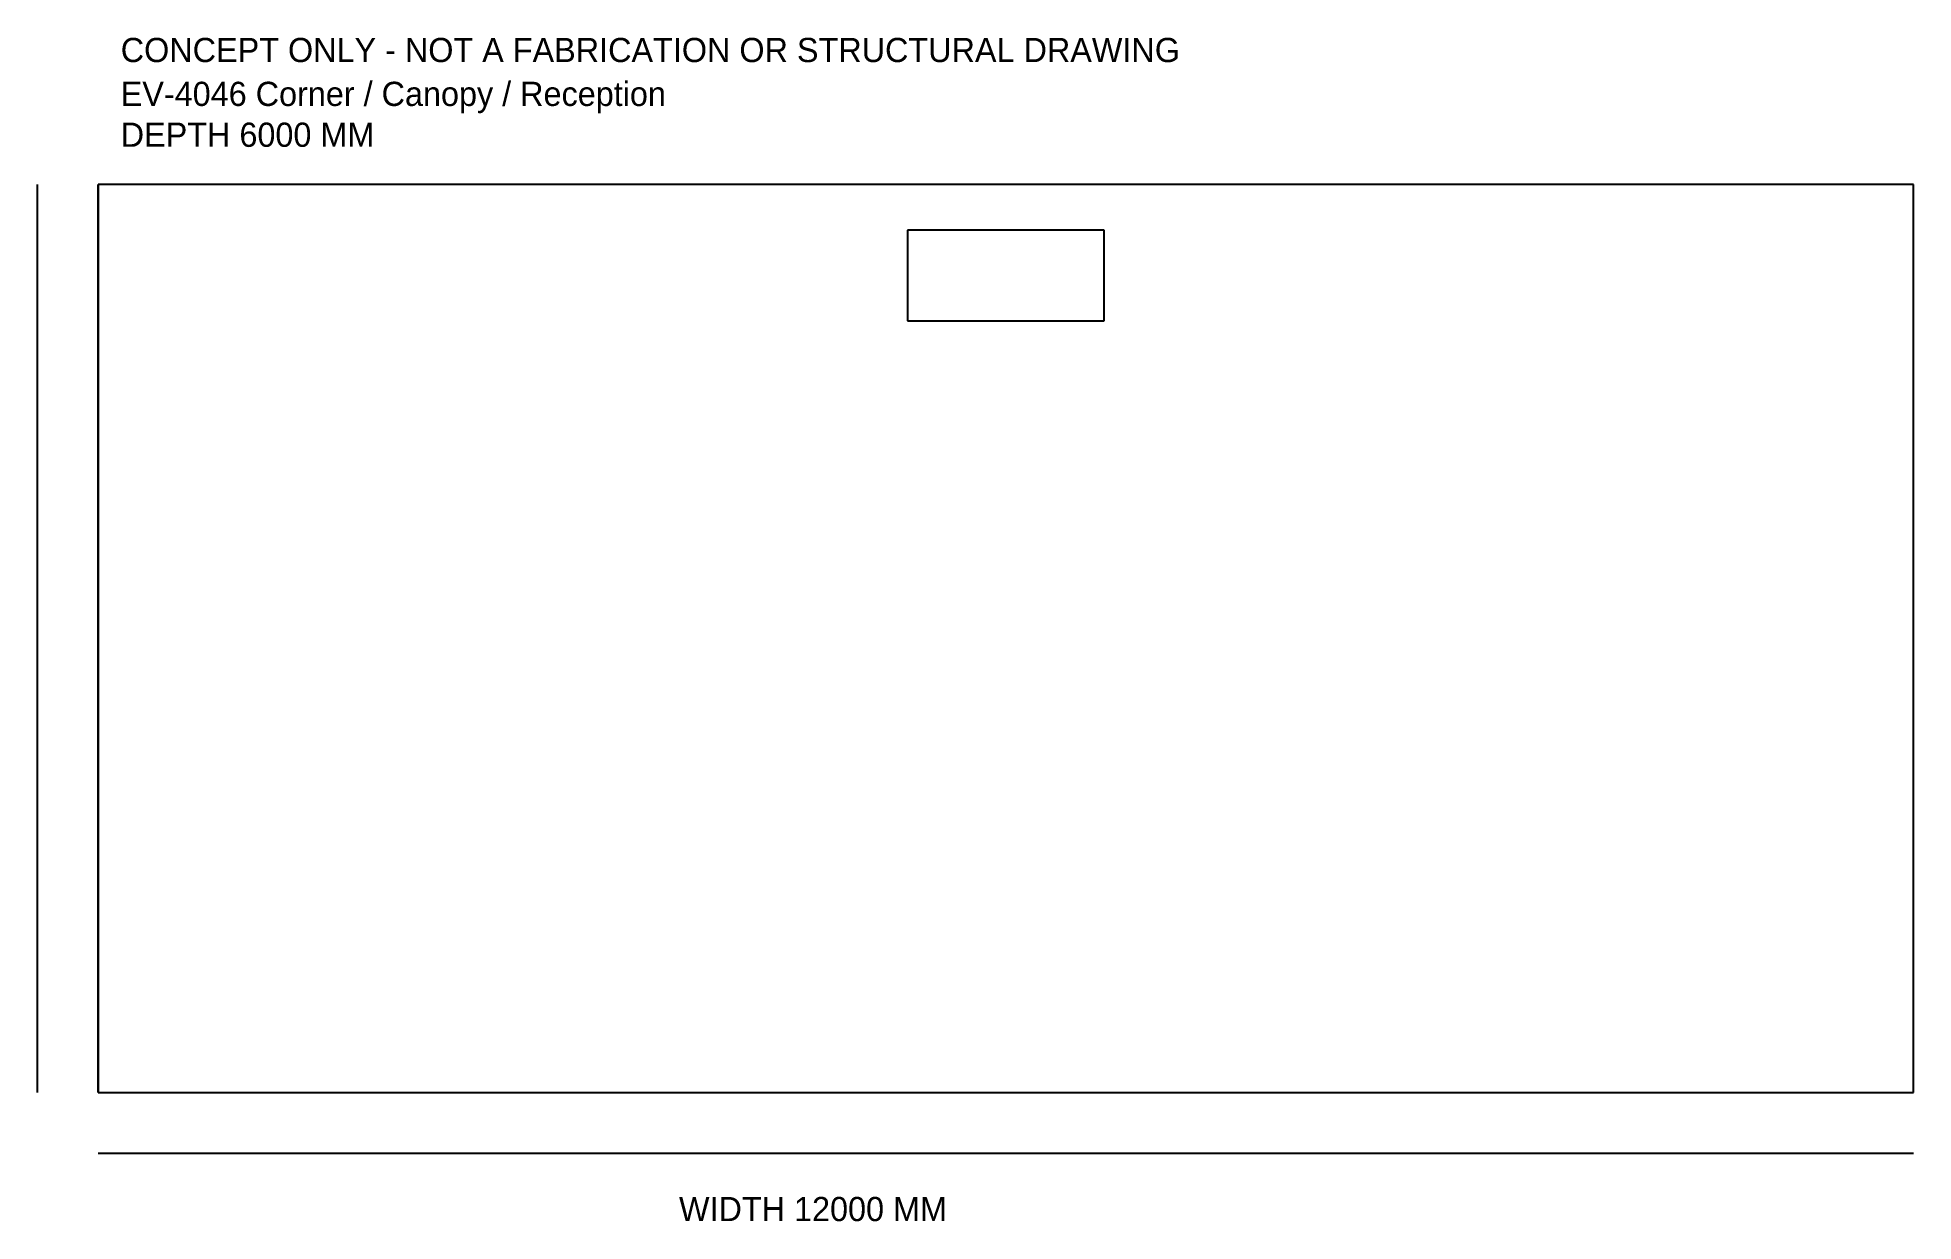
# Model space of a CAD drawing. Header units: millimetres. Extents: x -400 to 12000, y -852 to 6972.
import ezdxf

# ---------------------------------------------------------------- set-up
doc = ezdxf.new("R2010")
doc.units = ezdxf.units.MM

msp = doc.modelspace()

# ---------------------------------------------------------------- linework, layer by layer
at = {"layer": 'DIMENSIONS'}
for p, q in [((-400, 0), (-400, 6000)), ((0, -400), (12000, -400))]:
    msp.add_line(p, q, dxfattribs=at)
at = {"layer": 'FOOTPRINT'}
for p, q in [((12000, 6000), (0, 6000)), ((0, 6000), (0, 0)), ((12000, 0), (12000, 6000)), ((0, 0), (12000, 0))]:
    msp.add_line(p, q, dxfattribs=at)
at = {"layer": 'FURNITURE'}
for p, q in [((6650, 5700), (5350, 5700)), ((5350, 5700), (5350, 5100)), ((6650, 5100), (6650, 5700)), ((5350, 5100), (6650, 5100))]:
    msp.add_line(p, q, dxfattribs=at)
at = {"layer": 'WALLS'}
for q in [(0, 6000), (12000, 0)]:
    msp.add_line((0, 0), q, dxfattribs=at)

# ---------------------------------------------------------------- texts
at = {"layer": 'LABELS'}
for s, p in [('CONCEPT ONLY - NOT A FABRICATION OR STRUCTURAL DRAWING', (150, 6810)), ('EV-4046 Corner / Canopy / Reception', (150, 6520)), ('DEPTH 6000 MM', (150, 6250)), ('WIDTH 12000 MM', (3840, -850))]:
    msp.add_text(s, height=160, dxfattribs=at).set_placement(p)

doc.saveas('drawing.dxf')
